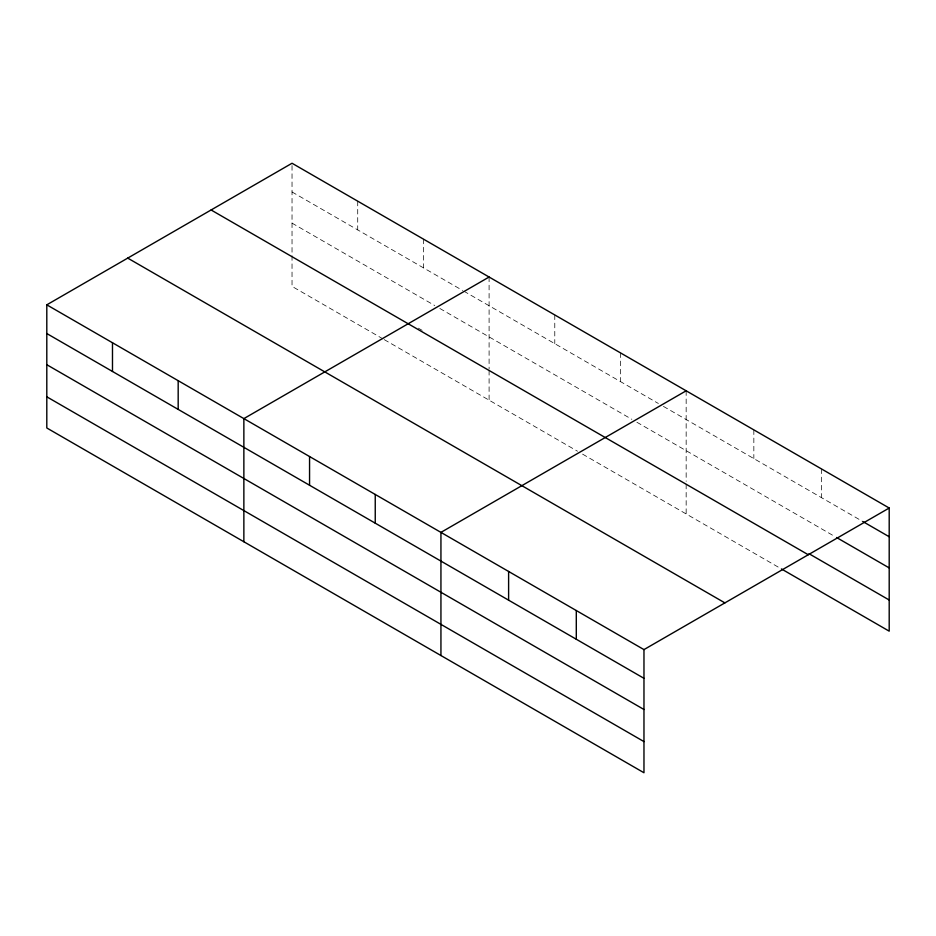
<?xml version="1.0" encoding="UTF-8"?>
<svg xmlns="http://www.w3.org/2000/svg" width="936" height="936" viewBox="0 0 936 936"><rect width="100%" height="100%" fill="white"/><g stroke="black" fill="none" stroke-linecap="round" stroke-linejoin="round"><path stroke-width="0.7" stroke-dasharray="4.68 3.51" d="M292.032 191.974L462.56 290.429M463.823 291.154L658.371 403.474M663.425 406.388L862.875 521.551M292.032 223.131L434.772 305.545M439.826 308.459L631.847 419.316M636.889 422.241L835.31 536.784M418.357 328.162L422.136 330.35M382.976 338.902L292.032 286.393L292.032 163.25M384.24 339.628L577.524 451.222M582.578 454.135L780.156 568.21M821.515 468.948L821.515 497.671M753.843 429.881L753.843 458.593M686.158 390.803L686.158 481.326M686.158 484.204L686.158 513.946M620.474 352.884L620.474 381.595M554.779 314.952L554.779 343.676M489.095 277.033L489.095 369.006M489.095 370.422L489.095 400.163M423.4 239.101L423.4 267.825M357.716 201.181L357.716 229.893"/><path stroke-width="1.4" d="M46.8 304.832L643.968 649.607L643.968 772.75L46.8 427.974L46.8 304.832L292.032 163.25L889.2 508.026L889.2 631.168L781.42 568.936M489.095 277.033L243.863 418.614L243.863 541.745M686.158 390.803L440.938 532.385L440.938 655.528M643.968 649.607L889.2 508.026M862.875 521.551L889.2 536.749M836.562 537.51L889.2 567.906M808.985 553.702L889.2 600.011M211.103 209.98L808.271 554.744M127.729 258.114L724.897 602.889M46.8 333.544L643.968 678.319M46.8 364.712L643.968 709.488M46.8 396.817L643.968 741.593M576.295 610.529L576.295 639.253M508.611 571.463L508.611 600.175M375.242 494.454L375.242 523.177M309.559 456.534L309.559 485.246M178.179 380.683L178.179 409.395M112.484 342.763L112.484 371.475"/></g></svg>
